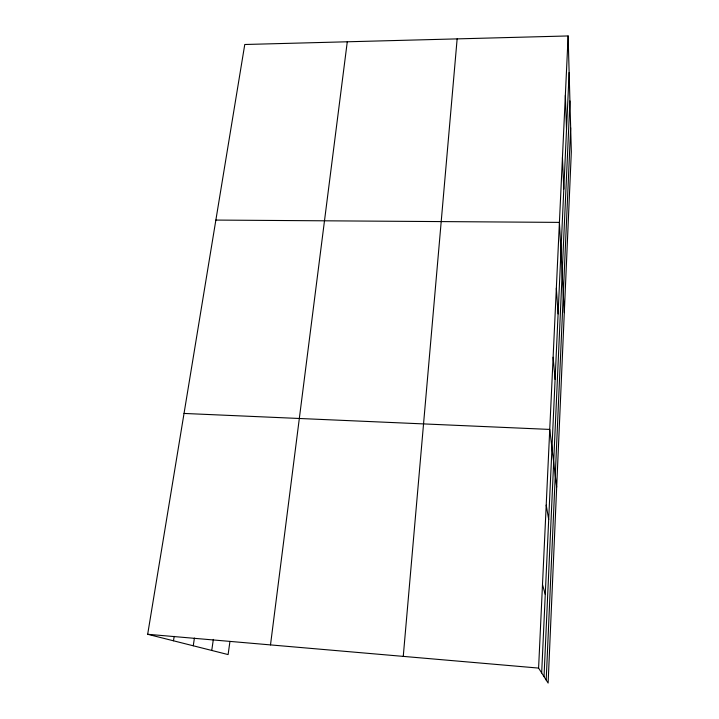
<?xml version="1.0" encoding="UTF-8"?>
<svg xmlns="http://www.w3.org/2000/svg" width="719" height="719" viewBox="0 0 719 719"><rect width="100%" height="100%" fill="white"/><g stroke="black" fill="none" stroke-linecap="round" stroke-linejoin="round"><path stroke-width="1.08" d="M546.197 680.039L570.661 127.82M541.677 672.93L569.133 72.538M544.022 676.615L569.915 100.957M568.127 35.95L571.326 151.844L548.121 683.05L538.594 668.086L568.127 35.95L244.766 44.497L147.674 634.284L228.112 654.578L229.945 641.42M403.26 656.384L457.14 38.88M270.497 644.907L347.277 41.783M211.745 650.443L213.345 639.389M193.258 645.779L194.418 638.068M173.486 640.791L174.169 636.387M215.862 220.077L559.418 222.387L564.298 312.648M184.028 413.443L549.747 429.423L556.677 487.105M147.674 634.284L538.594 668.086M542.494 584.583L545.272 594.433M546.206 505.124L548.696 519.513M553.118 357.226L555.104 379.461M556.335 288.283L558.097 313.915M562.447 157.479L563.804 189.079M565.35 95.393L566.527 129.609"/></g></svg>
